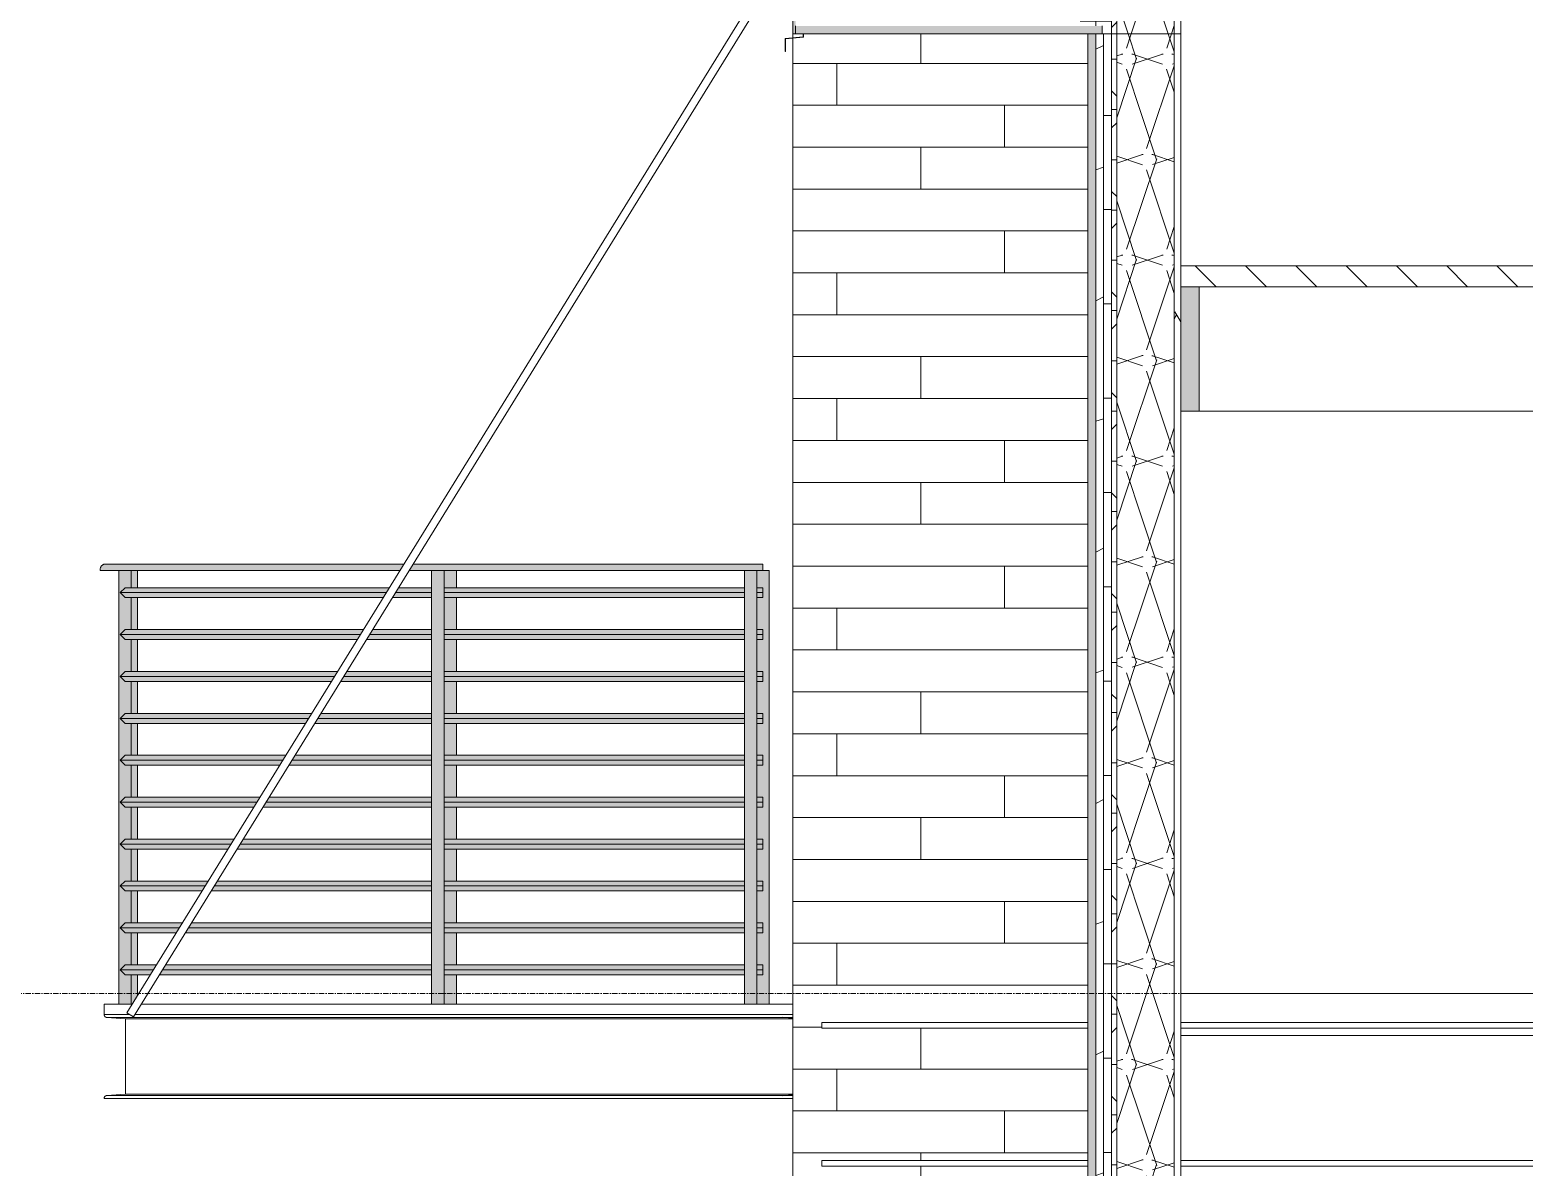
# Model space of a CAD drawing. Header units: inches. Extents: x 9661 to 15313, y -314 to 660.
# Drawn here: x 13186.8 to 13329.5, y 119.4 to 228 of the extents above; entities that cross this region are included whole.
import ezdxf

# ---------------------------------------------------------------- set-up
doc = ezdxf.new("R2010")
doc.units = ezdxf.units.IN
doc.header["$MEASUREMENT"] = 0
doc.linetypes.add('Grid Line 1_2_', pattern=[0.875, 0.5, -0.125, 0.125, -0.125])
for name, color, linetype, lineweight in [('0-3', 55, 'Continuous', 9), ('0-5', 130, 'Continuous', 5), ('A-CLNG-3', 13, 'Continuous', 9), ('A-CLNG-6', 23, 'Continuous', 5), ('A-FLOR-1', 55, 'Continuous', 9), ('A-FLOR-HRAL-1', 55, 'Continuous', 9), ('A-FLOR-HRAL-2', 7, 'Continuous', 9), ('A-FLOR-HRAL-3', 71, 'Continuous', 9), ('A-FLOR-LEVL-1', 51, 'Grid Line 1_2_', 9), ('A-WALL-10', 113, 'Continuous', 9), ('A-WALL-5', 55, 'Continuous', 9), ('A-WALL-6', 251, 'Continuous', 5), ('A-WALL-8', 23, 'Continuous', 5), ('A-WALL-PATT-1', 55, 'Continuous', 9), ('A-WALL-PATT-2', 45, 'Continuous', 9), ('I-WALL-1', 55, 'Continuous', 9), ('S-BEAM-3', 55, 'Continuous', 9), ('S-STRS-1', 45, 'Continuous', 9), ('S-STRS-2', 55, 'Continuous', 9), ('S-STRS-3', 21, 'Continuous', 5), ('S-STRS-4', 7, 'Continuous', 9)]:
    doc.layers.add(name, color=color, linetype=linetype, lineweight=lineweight)
pattern_1 = [(0, (14107.568, 138.832), (0, 9), []), (90, (14107.568, 138.832), (-9, 6e-16), [])]
pattern_2 = [(0, (14107.5676, 138.832), (0, 4.798), []), (315, (14107.5676, 138.832), (4.798427, 0), [6.786, -6.786]), (45, (14107.5676, 138.832), (4.798427, 0), [6.786, -6.786])]
pattern_3 = [(161.57, (14108.0476, 139.312), (-3.8399538, -1.54e-05), [0, -27.322, 3.034, 0]), (18.43, (14107.0876, 139.312), (-3.8399538, 1.54e-05), [0, -27.322, 3.034, 0]), (108.43, (14108.0476, 139.312), (1.919622, -9.6005246), [9.106, -21.25]), (71.57, (14107.0876, 139.312), (1.919622, 9.6005246), [9.106, -21.25])]

# ---------------------------------------------------------------- blocks, each defined once
blk = doc.blocks.new('CTR - 1st Phase -Stairs _ Elevators_rvt-2-BUILDING SECTION - NORTH_SOUTH AT ELEVATOR AND COURTYARD - LOOKING EAST')
at = {"layer": 'S-STRS-1'}
h = blk.add_hatch(dxfattribs=at)
h.set_pattern_fill('FP_40', color=256, style=0, pattern_type=2)
h.set_pattern_definition([(0, (-3012.324, 138.832), (0, 4.798), []), (315, (-3012.324, 138.832), (4.798427, 0), [6.786, -6.786]), (45, (-3012.324, 138.832), (4.798427, 0), [6.786, -6.786])])
h.paths.add_polyline_path([(-3823.2, 203.47), (-3771.82, 203.47), (-3771.82, 204.47), (-3771.57, 204.54), (-3771.39, 204.72), (-3771.34, 204.84), (-3771.34, 205.1), (-3771.47, 205.33), (-3771.69, 205.46), (-3772.11, 205.47), (-3823.2, 205.47)], flags=0)
at = {"layer": 'S-STRS-3'}
blk.add_hatch(color=256, dxfattribs=at).paths.add_polyline_path([(-3823.2, 191.6), (-3821.45, 191.6), (-3821.45, 203.47), (-3823.2, 203.47), (-3823.2, 191.99)], flags=0)
at = {"layer": 'I-WALL-1'}
blk.add_line((-3823.2, 136), (-3771.32, 136), dxfattribs=at)
at = {"layer": 'S-STRS-2'}
blk.add_line((-3821.45, 191.6), (-3773.07, 191.6), dxfattribs=at)
at = {"layer": 'S-STRS-4'}
for p, q in [((-3823.2, 205.47), (-3771.82, 205.47)), ((-3823.2, 205.47), (-3823.2, 203.47)), ((-3823.2, 203.47), (-3821.45, 203.47)), ((-3823.2, 203.47), (-3823.2, 191.6)), ((-3771.82, 203.47), (-3823.2, 203.47)), ((-3821.45, 203.47), (-3821.45, 191.6)), ((-3821.45, 191.6), (-3823.2, 191.6))]:
    blk.add_line(p, q, dxfattribs=at)
blk = doc.blocks.new('W-Wide Flange - W14X43-2393873-BUILDING SECTION - NORTH_SOUTH AT ELEVATOR AND COURTYARD - LOOKING EAST')
at = {"layer": 'S-BEAM-3'}
for p, q in [((-3857.47, 132.71), (-3857.47, 133.24)), ((-3857.47, 133.24), (-3832.07, 133.24)), ((-3857.47, 132.71), (-3832.07, 132.71)), ((-3823.2, 133.24), (-3771.32, 133.24)), ((-3823.2, 132.71), (-3771.32, 132.71)), ((-3857.47, 119.54), (-3857.47, 120.07)), ((-3857.47, 120.07), (-3832.07, 120.07)), ((-3823.2, 120.07), (-3771.32, 120.07)), ((-3857.47, 119.54), (-3832.07, 119.54)), ((-3823.2, 119.54), (-3771.32, 119.54))]:
    blk.add_line(p, q, dxfattribs=at)
blk = doc.blocks.new('CTR - 1st Phase - Structure_rvt-2-BUILDING SECTION - NORTH_SOUTH AT ELEVATOR AND COURTYARD - LOOKING EAST')
at = {"layer": '0-3'}
blk.add_blockref('W-Wide Flange - W14X43-2393873-BUILDING SECTION - NORTH_SOUTH AT ELEVATOR AND COURTYARD - LOOKING EAST', (0, 0), dxfattribs=at)
blk = doc.blocks.new('Basic Wall _ EXT - FIBER CEMENT - LARGE - ___-2505168-BUILDING SECTION - NORTH_SOUTH AT ELEVATOR AND COURTYARD - LOOKING EAST')
at = {"layer": 'A-WALL-5'}
for p, q in [((-3859.25, 227.34), (-3860.97, 227.19)), ((-3860.97, 227.19), (-3860.97, 225.94)), ((-3860.94, 227.16), (-3859.22, 227.31)), ((-3860.94, 225.94), (-3860.94, 227.16)), ((-3859.25, 227.62), (-3859.25, 227.34)), ((-3859.22, 227.31), (-3859.22, 227.62)), ((-3860.97, 225.94), (-3860.94, 225.94))]:
    blk.add_line(p, q, dxfattribs=at)
blk = doc.blocks.new('Railing - Baluster_01-2700443-BUILDING SECTION - NORTH_SOUTH AT ELEVATOR AND COURTYARD - LOOKING EAST')
at = {"layer": 'A-FLOR-HRAL-3'}
blk.add_hatch(color=256, dxfattribs=at).paths.add_polyline_path([(-3893.92, 267), (-3893.92, 308.4), (-3895.1, 308.4), (-3895.1, 267)], flags=0)
at = {"layer": 'A-FLOR-HRAL-1'}
for p, q in [((-3895.1, 267), (-3895.1, 308.4)), ((-3893.92, 308.4), (-3893.92, 267))]:
    blk.add_line(p, q, dxfattribs=at)
blk = doc.blocks.new('Railing - Baluster_01-V155-BUILDING SECTION - NORTH_SOUTH AT ELEVATOR AND COURTYARD - LOOKING EAST')
at = {"layer": 'A-FLOR-HRAL-3'}
h = blk.add_hatch(color=256, dxfattribs=at)
h.paths.add_polyline_path([(-3893.92, 267), (-3892.74, 267), (-3892.74, 269.8), (-3893.92, 269.8)], flags=0)
h.paths.add_polyline_path([(-3893.92, 270.75), (-3892.74, 270.75), (-3892.74, 273.8), (-3893.92, 273.8)], flags=0)
h.paths.add_polyline_path([(-3892.74, 274.75), (-3892.74, 277.8), (-3893.92, 277.8), (-3893.92, 274.75)], flags=0)
h.paths.add_polyline_path([(-3893.92, 278.75), (-3892.74, 278.75), (-3892.74, 281.8), (-3893.92, 281.8)], flags=0)
h.paths.add_polyline_path([(-3892.74, 282.75), (-3892.74, 285.8), (-3893.92, 285.8), (-3893.92, 282.75)], flags=0)
h.paths.add_polyline_path([(-3893.92, 286.75), (-3892.74, 286.75), (-3892.74, 289.8), (-3893.92, 289.8), (-3893.92, 287.71)], flags=0)
h.paths.add_polyline_path([(-3893.92, 290.75), (-3892.74, 290.75), (-3892.74, 293.8), (-3893.92, 293.8)], flags=0)
h.paths.add_polyline_path([(-3892.74, 294.75), (-3892.74, 297.8), (-3893.92, 297.8), (-3893.92, 294.75)], flags=0)
h.paths.add_polyline_path([(-3893.92, 298.75), (-3892.74, 298.75), (-3892.74, 301.8), (-3893.92, 301.8), (-3893.92, 299.67)], flags=0)
h.paths.add_polyline_path([(-3893.92, 302.75), (-3892.74, 302.75), (-3892.74, 305.8), (-3893.92, 305.8), (-3893.92, 305.66)], flags=0)
h.paths.add_polyline_path([(-3893.92, 306.75), (-3892.74, 306.75), (-3892.74, 308.4), (-3893.92, 308.4)], flags=0)
at = {"layer": 'A-FLOR-HRAL-1'}
for p, q in [((-3892.74, 308.4), (-3892.74, 306.75)), ((-3892.74, 305.8), (-3892.74, 302.75)), ((-3892.74, 301.8), (-3892.74, 298.75)), ((-3892.74, 297.8), (-3892.74, 294.75)), ((-3892.74, 293.8), (-3892.74, 290.75)), ((-3892.74, 289.8), (-3892.74, 286.75)), ((-3892.74, 285.8), (-3892.74, 282.75)), ((-3892.74, 281.8), (-3892.74, 278.75)), ((-3892.74, 277.8), (-3892.74, 274.75)), ((-3892.74, 273.8), (-3892.74, 270.75)), ((-3892.74, 269.8), (-3892.74, 267))]:
    blk.add_line(p, q, dxfattribs=at)
blk = doc.blocks.new('Railing - Baluster_01-V160-BUILDING SECTION - NORTH_SOUTH AT ELEVATOR AND COURTYARD - LOOKING EAST')
at = {"layer": 'A-FLOR-HRAL-3'}
blk.add_hatch(color=256, dxfattribs=at).paths.add_polyline_path([(-2327.99, 267), (-2326.81, 267), (-2326.81, 269.8), (-2327.4, 269.8), (-2327.87, 270.28), (-2327.4, 270.75), (-2326.81, 270.75), (-2326.81, 273.8), (-2327.4, 273.8), (-2327.87, 274.28), (-2327.4, 274.75), (-2326.81, 274.75), (-2326.81, 277.8), (-2327.4, 277.8), (-2327.87, 278.28), (-2327.4, 278.75), (-2326.81, 278.75), (-2326.81, 281.8), (-2327.4, 281.8), (-2327.87, 282.28), (-2327.4, 282.75), (-2326.81, 282.75), (-2326.81, 285.8), (-2327.4, 285.8), (-2327.87, 286.28), (-2327.4, 286.75), (-2326.81, 286.75), (-2326.81, 289.8), (-2327.4, 289.8), (-2327.87, 290.28), (-2327.4, 290.75), (-2326.81, 290.75), (-2326.81, 293.8), (-2327.4, 293.8), (-2327.87, 294.28), (-2327.4, 294.75), (-2326.81, 294.75), (-2326.81, 297.8), (-2327.4, 297.8), (-2327.87, 298.28), (-2327.4, 298.75), (-2326.81, 298.75), (-2326.81, 301.8), (-2327.4, 301.8), (-2327.87, 302.28), (-2327.4, 302.75), (-2326.81, 302.75), (-2326.81, 305.8), (-2327.4, 305.8), (-2327.87, 306.28), (-2327.4, 306.75), (-2326.81, 306.75), (-2326.81, 308.4), (-2327.99, 308.4), (-2327.99, 268)], flags=0)
at = {"layer": 'A-FLOR-HRAL-1'}
for p, q in [((-2327.99, 308.4), (-2327.99, 267)), ((-2326.81, 306.75), (-2326.81, 308.4)), ((-2326.81, 302.75), (-2326.81, 305.8)), ((-2326.81, 298.75), (-2326.81, 301.8)), ((-2326.81, 294.75), (-2326.81, 297.8)), ((-2326.81, 290.75), (-2326.81, 293.8)), ((-2326.81, 286.75), (-2326.81, 289.8)), ((-2326.81, 282.75), (-2326.81, 285.8)), ((-2326.81, 278.75), (-2326.81, 281.8)), ((-2326.81, 274.75), (-2326.81, 277.8)), ((-2326.81, 270.75), (-2326.81, 273.8)), ((-2326.81, 267), (-2326.81, 269.8))]:
    blk.add_line(p, q, dxfattribs=at)
blk = doc.blocks.new('Railing - Baluster_01-V161-BUILDING SECTION - NORTH_SOUTH AT ELEVATOR AND COURTYARD - LOOKING EAST')
at = {"layer": 'A-FLOR-HRAL-3'}
h = blk.add_hatch(color=256, dxfattribs=at)
h.paths.add_polyline_path([(-3923.38, 135), (-3923.3, 135), (-3922.79, 135.82), (-3922.79, 137.8), (-3923.38, 137.8)], flags=0)
h.paths.add_polyline_path([(-3923.38, 138.75), (-3922.79, 138.75), (-3922.79, 141.8), (-3923.38, 141.8)], flags=0)
h.paths.add_polyline_path([(-3923.38, 142.75), (-3922.79, 142.75), (-3922.79, 145.8), (-3923.38, 145.8), (-3923.38, 144.13)], flags=0)
h.paths.add_polyline_path([(-3923.38, 146.75), (-3922.79, 146.75), (-3922.79, 149.8), (-3923.38, 149.8)], flags=0)
h.paths.add_polyline_path([(-3923.38, 150.75), (-3922.79, 150.75), (-3922.79, 153.8), (-3923.38, 153.8)], flags=0)
h.paths.add_polyline_path([(-3923.38, 154.75), (-3922.79, 154.75), (-3922.79, 157.8), (-3923.38, 157.8)], flags=0)
h.paths.add_polyline_path([(-3923.38, 158.75), (-3922.79, 158.75), (-3922.79, 161.8), (-3923.38, 161.8)], flags=0)
h.paths.add_polyline_path([(-3923.38, 162.75), (-3922.79, 162.75), (-3922.79, 165.8), (-3923.38, 165.8)], flags=0)
h.paths.add_polyline_path([(-3922.79, 166.75), (-3922.79, 169.8), (-3923.38, 169.8), (-3923.38, 166.75)], flags=0)
h.paths.add_polyline_path([(-3923.38, 170.75), (-3922.79, 170.75), (-3922.79, 173.8), (-3923.38, 173.8)], flags=0)
h.paths.add_polyline_path([(-3923.38, 174.75), (-3922.79, 174.75), (-3922.79, 176.4), (-3923.38, 176.4)], flags=0)
at = {"layer": 'A-FLOR-HRAL-1'}
for p, q in [((-3922.79, 176.4), (-3922.79, 174.75)), ((-3922.79, 173.8), (-3922.79, 170.75)), ((-3922.79, 169.8), (-3922.79, 166.75)), ((-3922.79, 165.8), (-3922.79, 162.75)), ((-3922.79, 161.8), (-3922.79, 158.75)), ((-3922.79, 157.8), (-3922.79, 154.75)), ((-3922.79, 153.8), (-3922.79, 150.75)), ((-3922.79, 149.8), (-3922.79, 146.75)), ((-3922.79, 145.8), (-3922.79, 142.75)), ((-3922.79, 141.8), (-3922.79, 138.75)), ((-3922.79, 137.8), (-3922.79, 135.82))]:
    blk.add_line(p, q, dxfattribs=at)
blk = doc.blocks.new('Railing - Baluster_01-V158-BUILDING SECTION - NORTH_SOUTH AT ELEVATOR AND COURTYARD - LOOKING EAST')
at = {"layer": 'A-FLOR-HRAL-3'}
blk.add_hatch(color=256, dxfattribs=at).paths.add_polyline_path([(-3862.88, 267), (-3862.88, 308.4), (-3864.06, 308.4), (-3864.06, 306.75), (-3863.47, 306.75), (-3863.47, 305.8), (-3864.06, 305.8), (-3864.06, 302.75), (-3863.47, 302.75), (-3863.47, 301.8), (-3864.06, 301.8), (-3864.06, 298.75), (-3863.47, 298.75), (-3863.47, 297.8), (-3864.06, 297.8), (-3864.06, 294.75), (-3863.47, 294.75), (-3863.47, 293.8), (-3864.06, 293.8), (-3864.06, 290.75), (-3863.47, 290.75), (-3863.47, 289.8), (-3864.06, 289.8), (-3864.06, 286.75), (-3863.47, 286.75), (-3863.47, 285.8), (-3864.06, 285.8), (-3864.06, 282.75), (-3863.47, 282.75), (-3863.47, 281.8), (-3864.06, 281.8), (-3864.06, 278.75), (-3863.47, 278.75), (-3863.47, 277.8), (-3864.06, 277.8), (-3864.06, 274.75), (-3863.47, 274.75), (-3863.47, 273.8), (-3864.06, 273.8), (-3864.06, 270.75), (-3863.47, 270.75), (-3863.47, 269.8), (-3864.06, 269.8), (-3864.06, 267), (-3863.47, 267)], flags=0)
at = {"layer": 'A-FLOR-HRAL-1'}
for q in [(-3863.47, 308.4), (-3862.88, 267)]:
    blk.add_line((-3862.88, 308.4), q, dxfattribs=at)
blk = doc.blocks.new('Railing - Railing-3288269-BUILDING SECTION - NORTH_SOUTH AT ELEVATOR AND COURTYARD - LOOKING EAST')
at = {"layer": 'A-FLOR-HRAL-2'}
h = blk.add_hatch(color=256, dxfattribs=at)
h.paths.add_polyline_path([(-3863.68, 176.53), (-3863.09, 176.53), (-3863.09, 177), (-3896.5, 176.96), (-3896.77, 176.53), (-3864.86, 176.53)], flags=0)
h.paths.add_polyline_path([(-3904.45, 176.53), (-3897.65, 176.53), (-3897.36, 177), (-3925.99, 176.98), (-3926.2, 176.86), (-3926.32, 176.65), (-3926.34, 176.53), (-3922.79, 176.53)], flags=0)
h = blk.add_hatch(color=256, dxfattribs=at)
h.paths.add_polyline_path([(-3864.86, 176.4), (-3863.09, 176.4), (-3863.09, 176.53), (-3896.77, 176.53), (-3896.84, 176.4), (-3870.93, 176.4)], flags=0)
h.paths.add_polyline_path([(-3922.79, 176.4), (-3897.73, 176.4), (-3897.65, 176.53), (-3926.34, 176.53), (-3926.34, 176.4), (-3923.38, 176.4)], flags=0)
h = blk.add_hatch(color=256, dxfattribs=at)
h.paths.add_polyline_path([(-3922.79, 174.28), (-3899.04, 174.28), (-3898.75, 174.75), (-3923.97, 174.75), (-3924.45, 174.28), (-3923.38, 174.28)], flags=0)
h.paths.add_polyline_path([(-3863.09, 174.28), (-3863.09, 174.75), (-3863.68, 174.75), (-3863.68, 174.28)], flags=0)
h.paths.add_polyline_path([(-3898.16, 174.28), (-3894.71, 174.28), (-3894.71, 174.75), (-3897.87, 174.75)], flags=0)
h.paths.add_polyline_path([(-3864.86, 174.28), (-3864.86, 174.75), (-3893.53, 174.75), (-3893.53, 174.28), (-3870.93, 174.28)], flags=0)
h = blk.add_hatch(color=256, dxfattribs=at)
h.paths.add_polyline_path([(-3893.53, 173.8), (-3864.86, 173.8), (-3864.86, 174.28), (-3893.53, 174.28), (-3893.53, 174.04)], flags=0)
h.paths.add_polyline_path([(-3923.97, 173.8), (-3899.33, 173.8), (-3899.04, 174.28), (-3924.45, 174.28)], flags=0)
h.paths.add_polyline_path([(-3863.09, 173.8), (-3863.09, 174.28), (-3863.68, 174.28), (-3863.68, 173.8)], flags=0)
h.paths.add_polyline_path([(-3898.45, 173.8), (-3894.71, 173.8), (-3894.71, 174.28), (-3898.16, 174.28), (-3898.31, 174.04)], flags=0)
h = blk.add_hatch(color=256, dxfattribs=at)
h.paths.add_polyline_path([(-3922.79, 170.28), (-3901.51, 170.28), (-3901.22, 170.75), (-3923.97, 170.75), (-3924.45, 170.28), (-3923.38, 170.28)], flags=0)
h.paths.add_polyline_path([(-3863.09, 170.28), (-3863.09, 170.75), (-3863.68, 170.75), (-3863.68, 170.28)], flags=0)
h.paths.add_polyline_path([(-3864.86, 170.28), (-3864.86, 170.75), (-3893.53, 170.75), (-3893.53, 170.28), (-3870.93, 170.28)], flags=0)
h.paths.add_polyline_path([(-3900.63, 170.28), (-3894.71, 170.28), (-3894.71, 170.75), (-3900.34, 170.75)], flags=0)
h = blk.add_hatch(color=256, dxfattribs=at)
h.paths.add_polyline_path([(-3922.79, 169.8), (-3901.8, 169.8), (-3901.51, 170.28), (-3924.45, 170.28), (-3923.97, 169.8), (-3923.38, 169.8)], flags=0)
h.paths.add_polyline_path([(-3863.09, 169.8), (-3863.09, 170.28), (-3863.68, 170.28), (-3863.68, 169.8)], flags=0)
h.paths.add_polyline_path([(-3870.93, 169.8), (-3864.86, 169.8), (-3864.86, 170.28), (-3893.53, 170.28), (-3893.53, 169.8), (-3887.69, 169.8)], flags=0)
h.paths.add_polyline_path([(-3900.92, 169.8), (-3894.71, 169.8), (-3894.71, 170.28), (-3900.63, 170.28)], flags=0)
h = blk.add_hatch(color=256, dxfattribs=at)
h.paths.add_polyline_path([(-3922.79, 166.28), (-3903.98, 166.28), (-3903.69, 166.75), (-3923.97, 166.75), (-3924.45, 166.28), (-3923.38, 166.28)], flags=0)
h.paths.add_polyline_path([(-3863.09, 166.28), (-3863.09, 166.75), (-3863.68, 166.75), (-3863.68, 166.28)], flags=0)
h.paths.add_polyline_path([(-3903.1, 166.28), (-3894.71, 166.28), (-3894.71, 166.75), (-3902.81, 166.75)], flags=0)
h.paths.add_polyline_path([(-3864.86, 166.28), (-3864.86, 166.75), (-3893.53, 166.75), (-3893.53, 166.28), (-3870.93, 166.28)], flags=0)
h = blk.add_hatch(color=256, dxfattribs=at)
h.paths.add_polyline_path([(-3922.79, 165.8), (-3904.27, 165.8), (-3903.98, 166.28), (-3924.45, 166.28), (-3923.97, 165.8), (-3923.38, 165.8)], flags=0)
h.paths.add_polyline_path([(-3863.09, 165.8), (-3863.09, 166.28), (-3863.68, 166.28), (-3863.68, 165.8)], flags=0)
h.paths.add_polyline_path([(-3903.39, 165.8), (-3894.71, 165.8), (-3894.71, 166.28), (-3903.1, 166.28)], flags=0)
h.paths.add_polyline_path([(-3864.86, 165.8), (-3864.86, 166.28), (-3893.53, 166.28), (-3893.53, 165.8), (-3870.93, 165.8)], flags=0)
h = blk.add_hatch(color=256, dxfattribs=at)
h.paths.add_polyline_path([(-3922.79, 162.28), (-3906.45, 162.28), (-3906.16, 162.75), (-3923.97, 162.75), (-3924.45, 162.28), (-3923.38, 162.28)], flags=0)
h.paths.add_polyline_path([(-3863.09, 162.28), (-3863.09, 162.75), (-3863.68, 162.75), (-3863.68, 162.28)], flags=0)
h.paths.add_polyline_path([(-3864.86, 162.28), (-3864.86, 162.75), (-3893.53, 162.75), (-3893.53, 162.28), (-3870.93, 162.28)], flags=0)
h.paths.add_polyline_path([(-3905.57, 162.28), (-3894.71, 162.28), (-3894.71, 162.75), (-3905.28, 162.75)], flags=0)
h = blk.add_hatch(color=256, dxfattribs=at)
h.paths.add_polyline_path([(-3894.71, 161.8), (-3894.71, 162.28), (-3905.57, 162.28), (-3905.86, 161.8), (-3904.45, 161.8)], flags=0)
h.paths.add_polyline_path([(-3923.97, 161.8), (-3906.74, 161.8), (-3906.45, 162.28), (-3924.45, 162.28)], flags=0)
h.paths.add_polyline_path([(-3863.09, 161.8), (-3863.09, 162.28), (-3863.68, 162.28), (-3863.68, 161.8)], flags=0)
h.paths.add_polyline_path([(-3864.86, 161.8), (-3864.86, 162.28), (-3893.53, 162.28), (-3893.53, 161.8), (-3870.93, 161.8)], flags=0)
h = blk.add_hatch(color=256, dxfattribs=at)
h.paths.add_polyline_path([(-3922.79, 158.28), (-3908.92, 158.28), (-3908.63, 158.75), (-3923.97, 158.75), (-3924.45, 158.28), (-3923.38, 158.28)], flags=0)
h.paths.add_polyline_path([(-3863.09, 158.28), (-3863.09, 158.75), (-3863.68, 158.75), (-3863.68, 158.28)], flags=0)
h.paths.add_polyline_path([(-3864.86, 158.28), (-3864.86, 158.75), (-3893.53, 158.75), (-3893.53, 158.28), (-3870.93, 158.28)], flags=0)
h.paths.add_polyline_path([(-3908.04, 158.28), (-3894.71, 158.28), (-3894.71, 158.75), (-3907.75, 158.75)], flags=0)
h = blk.add_hatch(color=256, dxfattribs=at)
h.paths.add_polyline_path([(-3922.79, 157.8), (-3909.21, 157.8), (-3908.92, 158.28), (-3924.45, 158.28), (-3923.97, 157.8), (-3923.38, 157.8)], flags=0)
h.paths.add_polyline_path([(-3863.09, 157.8), (-3863.09, 158.28), (-3863.68, 158.28), (-3863.68, 157.8)], flags=0)
h.paths.add_polyline_path([(-3870.93, 157.8), (-3864.86, 157.8), (-3864.86, 158.28), (-3893.53, 158.28), (-3893.53, 157.8), (-3887.69, 157.8)], flags=0)
h.paths.add_polyline_path([(-3908.33, 157.8), (-3894.71, 157.8), (-3894.71, 158.28), (-3908.04, 158.28)], flags=0)
h = blk.add_hatch(color=256, dxfattribs=at)
h.paths.add_polyline_path([(-3922.79, 154.28), (-3911.39, 154.28), (-3911.1, 154.75), (-3923.97, 154.75), (-3924.45, 154.28), (-3923.38, 154.28)], flags=0)
h.paths.add_polyline_path([(-3863.09, 154.28), (-3863.09, 154.75), (-3863.68, 154.75), (-3863.68, 154.28)], flags=0)
h.paths.add_polyline_path([(-3864.86, 154.28), (-3864.86, 154.75), (-3893.53, 154.75), (-3893.53, 154.28), (-3870.93, 154.28)], flags=0)
h.paths.add_polyline_path([(-3910.51, 154.28), (-3894.71, 154.28), (-3894.71, 154.75), (-3910.22, 154.75)], flags=0)
h = blk.add_hatch(color=256, dxfattribs=at)
h.paths.add_polyline_path([(-3922.79, 153.8), (-3911.68, 153.8), (-3911.39, 154.28), (-3924.45, 154.28), (-3923.97, 153.8), (-3923.38, 153.8)], flags=0)
h.paths.add_polyline_path([(-3863.09, 153.8), (-3863.09, 154.28), (-3863.68, 154.28), (-3863.68, 153.8)], flags=0)
h.paths.add_polyline_path([(-3864.86, 153.8), (-3864.86, 154.28), (-3893.53, 154.28), (-3893.53, 153.8), (-3870.93, 153.8)], flags=0)
h.paths.add_polyline_path([(-3910.8, 153.8), (-3894.71, 153.8), (-3894.71, 154.28), (-3910.51, 154.28)], flags=0)
h = blk.add_hatch(color=256, dxfattribs=at)
h.paths.add_polyline_path([(-3894.71, 150.28), (-3894.71, 150.75), (-3912.69, 150.75), (-3912.98, 150.28), (-3904.45, 150.28)], flags=0)
h.paths.add_polyline_path([(-3924.45, 150.28), (-3913.86, 150.28), (-3913.57, 150.75), (-3923.97, 150.75)], flags=0)
h.paths.add_polyline_path([(-3863.09, 150.28), (-3863.09, 150.75), (-3863.68, 150.75), (-3863.68, 150.28)], flags=0)
h.paths.add_polyline_path([(-3864.86, 150.28), (-3864.86, 150.75), (-3893.53, 150.75), (-3893.53, 150.28), (-3870.93, 150.28)], flags=0)
h = blk.add_hatch(color=256, dxfattribs=at)
h.paths.add_polyline_path([(-3922.79, 149.8), (-3914.15, 149.8), (-3913.86, 150.28), (-3924.45, 150.28), (-3923.97, 149.8), (-3923.38, 149.8)], flags=0)
h.paths.add_polyline_path([(-3863.09, 149.8), (-3863.09, 150.28), (-3863.68, 150.28), (-3863.68, 149.8)], flags=0)
h.paths.add_polyline_path([(-3870.93, 149.8), (-3864.86, 149.8), (-3864.86, 150.28), (-3893.53, 150.28), (-3893.53, 149.8), (-3887.69, 149.8)], flags=0)
h.paths.add_polyline_path([(-3913.27, 149.8), (-3894.71, 149.8), (-3894.71, 150.28), (-3912.98, 150.28)], flags=0)
h = blk.add_hatch(color=256, dxfattribs=at)
h.paths.add_polyline_path([(-3922.79, 146.28), (-3916.33, 146.28), (-3916.04, 146.75), (-3923.97, 146.75), (-3924.45, 146.28), (-3923.38, 146.28)], flags=0)
h.paths.add_polyline_path([(-3863.09, 146.28), (-3863.09, 146.75), (-3863.68, 146.75), (-3863.68, 146.28)], flags=0)
h.paths.add_polyline_path([(-3870.93, 146.28), (-3864.86, 146.28), (-3864.86, 146.75), (-3893.53, 146.75), (-3893.53, 146.28), (-3887.69, 146.28)], flags=0)
h.paths.add_polyline_path([(-3915.45, 146.28), (-3894.71, 146.28), (-3894.71, 146.75), (-3915.16, 146.75)], flags=0)
h = blk.add_hatch(color=256, dxfattribs=at)
h.paths.add_polyline_path([(-3922.79, 145.8), (-3916.63, 145.8), (-3916.33, 146.28), (-3924.45, 146.28), (-3923.97, 145.8), (-3923.38, 145.8)], flags=0)
h.paths.add_polyline_path([(-3863.09, 145.8), (-3863.09, 146.28), (-3863.68, 146.28), (-3863.68, 145.8)], flags=0)
h.paths.add_polyline_path([(-3864.86, 145.8), (-3864.86, 146.28), (-3893.53, 146.28), (-3893.53, 145.8), (-3870.93, 145.8)], flags=0)
h.paths.add_polyline_path([(-3915.74, 145.8), (-3894.71, 145.8), (-3894.71, 146.28), (-3915.45, 146.28)], flags=0)
h = blk.add_hatch(color=256, dxfattribs=at)
h.paths.add_polyline_path([(-3917.92, 142.28), (-3894.71, 142.28), (-3894.71, 142.75), (-3917.63, 142.75)], flags=0)
h.paths.add_polyline_path([(-3923.8, 142.28), (-3918.8, 142.28), (-3918.51, 142.75), (-3923.97, 142.75), (-3924.45, 142.28)], flags=0)
h.paths.add_polyline_path([(-3863.09, 142.28), (-3863.09, 142.75), (-3863.68, 142.75), (-3863.68, 142.28)], flags=0)
h.paths.add_polyline_path([(-3870.93, 142.28), (-3864.86, 142.28), (-3864.86, 142.75), (-3893.53, 142.75), (-3893.53, 142.28), (-3892.35, 142.28)], flags=0)
h = blk.add_hatch(color=256, dxfattribs=at)
h.paths.add_polyline_path([(-3863.68, 141.8), (-3863.09, 141.8), (-3863.09, 142.28), (-3863.68, 142.28)], flags=0)
h.paths.add_polyline_path([(-3923.97, 141.8), (-3919.1, 141.8), (-3918.8, 142.28), (-3924.45, 142.28)], flags=0)
h.paths.add_polyline_path([(-3864.86, 141.8), (-3864.86, 142.28), (-3893.53, 142.28), (-3893.53, 141.8), (-3870.93, 141.8)], flags=0)
h.paths.add_polyline_path([(-3894.71, 141.8), (-3894.71, 142.28), (-3917.92, 142.28), (-3918.21, 141.8), (-3904.45, 141.8)], flags=0)
h = blk.add_hatch(color=256, dxfattribs=at)
h.paths.add_polyline_path([(-3920.39, 138.28), (-3894.71, 138.28), (-3894.71, 138.75), (-3920.1, 138.75)], flags=0)
h.paths.add_polyline_path([(-3923.8, 138.28), (-3921.27, 138.28), (-3920.98, 138.75), (-3923.97, 138.75), (-3924.45, 138.28)], flags=0)
h.paths.add_polyline_path([(-3863.09, 138.28), (-3863.09, 138.75), (-3863.68, 138.75), (-3863.68, 138.28)], flags=0)
h.paths.add_polyline_path([(-3864.86, 138.28), (-3864.86, 138.75), (-3893.53, 138.75), (-3893.53, 138.28), (-3870.93, 138.28)], flags=0)
h = blk.add_hatch(color=256, dxfattribs=at)
h.paths.add_polyline_path([(-3863.68, 137.8), (-3863.09, 137.8), (-3863.09, 138.28), (-3863.68, 138.28)], flags=0)
h.paths.add_polyline_path([(-3923.8, 137.8), (-3921.57, 137.8), (-3921.27, 138.28), (-3924.45, 138.28), (-3923.97, 137.8)], flags=0)
h.paths.add_polyline_path([(-3870.93, 137.8), (-3864.86, 137.8), (-3864.86, 138.28), (-3893.53, 138.28), (-3893.53, 137.8), (-3892.35, 137.8)], flags=0)
h.paths.add_polyline_path([(-3904.45, 137.8), (-3894.71, 137.8), (-3894.71, 138.28), (-3920.39, 138.28), (-3920.68, 137.8)], flags=0)
at = {"layer": 'A-FLOR-HRAL-1'}
for p, q in [((-3897.34, 177), (-3925.86, 177)), ((-3863.09, 177), (-3896.49, 177)), ((-3863.09, 177), (-3863.09, 176.53)), ((-3926.34, 176.4), (-3926.34, 176.53)), ((-3897.71, 176.4), (-3926.34, 176.4)), ((-3863.09, 176.4), (-3896.86, 176.4)), ((-3863.09, 176.53), (-3863.09, 176.4)), ((-3924.45, 174.28), (-3923.97, 174.75)), ((-3923.97, 173.8), (-3924.45, 174.28)), ((-3899.04, 174.28), (-3924.45, 174.28)), ((-3923.97, 174.75), (-3898.75, 174.75)), ((-3894.71, 174.28), (-3898.16, 174.28)), ((-3897.87, 174.75), (-3894.71, 174.75)), ((-3893.53, 174.75), (-3864.86, 174.75)), ((-3864.86, 174.28), (-3893.53, 174.28)), ((-3863.68, 174.75), (-3863.09, 174.75)), ((-3863.09, 174.28), (-3863.68, 174.28)), ((-3863.09, 174.75), (-3863.09, 174.28)), ((-3863.09, 174.28), (-3863.09, 173.8)), ((-3899.33, 173.8), (-3923.97, 173.8)), ((-3894.71, 173.8), (-3898.46, 173.8)), ((-3864.86, 173.8), (-3893.53, 173.8)), ((-3863.09, 173.8), (-3863.68, 173.8)), ((-3924.45, 170.28), (-3923.97, 170.75)), ((-3923.97, 169.8), (-3924.45, 170.28)), ((-3901.51, 170.28), (-3924.45, 170.28)), ((-3923.97, 170.75), (-3901.22, 170.75)), ((-3901.8, 169.8), (-3923.97, 169.8)), ((-3894.71, 169.8), (-3900.93, 169.8)), ((-3894.71, 170.28), (-3900.63, 170.28)), ((-3900.34, 170.75), (-3894.71, 170.75)), ((-3893.53, 170.75), (-3864.86, 170.75)), ((-3864.86, 170.28), (-3893.53, 170.28)), ((-3864.86, 169.8), (-3893.53, 169.8)), ((-3863.68, 170.75), (-3863.09, 170.75)), ((-3863.09, 170.28), (-3863.68, 170.28)), ((-3863.09, 169.8), (-3863.68, 169.8)), ((-3863.09, 170.75), (-3863.09, 170.28)), ((-3863.09, 170.28), (-3863.09, 169.8)), ((-3924.45, 166.28), (-3923.97, 166.75)), ((-3923.97, 165.8), (-3924.45, 166.28)), ((-3903.98, 166.28), (-3924.45, 166.28)), ((-3923.97, 166.75), (-3903.69, 166.75)), ((-3904.27, 165.8), (-3923.97, 165.8)), ((-3894.71, 165.8), (-3903.4, 165.8)), ((-3894.71, 166.28), (-3903.1, 166.28)), ((-3902.81, 166.75), (-3894.71, 166.75)), ((-3893.53, 166.75), (-3864.86, 166.75)), ((-3864.86, 166.28), (-3893.53, 166.28)), ((-3864.86, 165.8), (-3893.53, 165.8)), ((-3863.68, 166.75), (-3863.09, 166.75)), ((-3863.09, 166.28), (-3863.68, 166.28)), ((-3863.09, 165.8), (-3863.68, 165.8)), ((-3863.09, 166.75), (-3863.09, 166.28)), ((-3863.09, 166.28), (-3863.09, 165.8)), ((-3924.45, 162.28), (-3923.97, 162.75)), ((-3923.97, 162.75), (-3906.16, 162.75)), ((-3905.28, 162.75), (-3894.71, 162.75)), ((-3893.53, 162.75), (-3864.86, 162.75)), ((-3863.68, 162.75), (-3863.09, 162.75)), ((-3863.09, 162.75), (-3863.09, 162.28)), ((-3923.97, 161.8), (-3924.45, 162.28)), ((-3906.45, 162.28), (-3924.45, 162.28)), ((-3906.74, 161.8), (-3923.97, 161.8)), ((-3894.71, 161.8), (-3905.87, 161.8)), ((-3894.71, 162.28), (-3905.57, 162.28)), ((-3864.86, 162.28), (-3893.53, 162.28)), ((-3864.86, 161.8), (-3893.53, 161.8)), ((-3863.09, 162.28), (-3863.68, 162.28)), ((-3863.09, 161.8), (-3863.68, 161.8)), ((-3863.09, 162.28), (-3863.09, 161.8)), ((-3924.45, 158.28), (-3923.97, 158.75)), ((-3923.97, 158.75), (-3908.63, 158.75)), ((-3907.75, 158.75), (-3894.71, 158.75)), ((-3893.53, 158.75), (-3864.86, 158.75)), ((-3863.68, 158.75), (-3863.09, 158.75)), ((-3863.09, 158.75), (-3863.09, 158.28)), ((-3923.97, 157.8), (-3924.45, 158.28)), ((-3908.92, 158.28), (-3924.45, 158.28)), ((-3909.21, 157.8), (-3923.97, 157.8)), ((-3894.71, 157.8), (-3908.34, 157.8)), ((-3894.71, 158.28), (-3908.04, 158.28)), ((-3864.86, 158.28), (-3893.53, 158.28)), ((-3864.86, 157.8), (-3893.53, 157.8)), ((-3863.09, 158.28), (-3863.68, 158.28)), ((-3863.09, 157.8), (-3863.68, 157.8)), ((-3863.09, 158.28), (-3863.09, 157.8)), ((-3924.45, 154.28), (-3923.97, 154.75)), ((-3923.97, 153.8), (-3924.45, 154.28)), ((-3911.39, 154.28), (-3924.45, 154.28)), ((-3923.97, 154.75), (-3911.1, 154.75)), ((-3894.71, 154.28), (-3910.51, 154.28)), ((-3910.22, 154.75), (-3894.71, 154.75)), ((-3893.53, 154.75), (-3864.86, 154.75)), ((-3864.86, 154.28), (-3893.53, 154.28)), ((-3863.68, 154.75), (-3863.09, 154.75)), ((-3863.09, 154.28), (-3863.68, 154.28)), ((-3863.09, 154.75), (-3863.09, 154.28)), ((-3863.09, 154.28), (-3863.09, 153.8)), ((-3911.68, 153.8), (-3923.97, 153.8)), ((-3894.71, 153.8), (-3910.81, 153.8)), ((-3864.86, 153.8), (-3893.53, 153.8)), ((-3863.09, 153.8), (-3863.68, 153.8)), ((-3924.45, 150.28), (-3923.97, 150.75)), ((-3923.97, 149.8), (-3924.45, 150.28)), ((-3913.86, 150.28), (-3924.45, 150.28)), ((-3923.97, 150.75), (-3913.57, 150.75)), ((-3914.15, 149.8), (-3923.97, 149.8)), ((-3894.71, 149.8), (-3913.28, 149.8)), ((-3894.71, 150.28), (-3912.98, 150.28)), ((-3912.69, 150.75), (-3894.71, 150.75)), ((-3893.53, 150.75), (-3864.86, 150.75)), ((-3864.86, 150.28), (-3893.53, 150.28)), ((-3864.86, 149.8), (-3893.53, 149.8)), ((-3863.68, 150.75), (-3863.09, 150.75)), ((-3863.09, 150.28), (-3863.68, 150.28)), ((-3863.09, 149.8), (-3863.68, 149.8)), ((-3863.09, 150.75), (-3863.09, 150.28)), ((-3863.09, 150.28), (-3863.09, 149.8)), ((-3924.45, 146.28), (-3923.97, 146.75)), ((-3923.97, 145.8), (-3924.45, 146.28)), ((-3916.33, 146.28), (-3924.45, 146.28)), ((-3923.97, 146.75), (-3916.04, 146.75)), ((-3916.63, 145.8), (-3923.97, 145.8)), ((-3894.71, 145.8), (-3915.75, 145.8)), ((-3894.71, 146.28), (-3915.45, 146.28)), ((-3915.16, 146.75), (-3894.71, 146.75)), ((-3893.53, 146.75), (-3864.86, 146.75)), ((-3864.86, 146.28), (-3893.53, 146.28)), ((-3864.86, 145.8), (-3893.53, 145.8)), ((-3863.68, 146.75), (-3863.09, 146.75)), ((-3863.09, 146.28), (-3863.68, 146.28)), ((-3863.09, 145.8), (-3863.68, 145.8)), ((-3863.09, 146.75), (-3863.09, 146.28)), ((-3863.09, 146.28), (-3863.09, 145.8)), ((-3924.45, 142.28), (-3923.97, 142.75)), ((-3923.97, 142.75), (-3918.51, 142.75)), ((-3917.63, 142.75), (-3894.71, 142.75)), ((-3893.53, 142.75), (-3864.86, 142.75)), ((-3863.68, 142.75), (-3863.09, 142.75)), ((-3863.09, 142.75), (-3863.09, 142.28)), ((-3923.97, 141.8), (-3924.45, 142.28)), ((-3918.8, 142.28), (-3924.45, 142.28)), ((-3919.1, 141.8), (-3923.97, 141.8)), ((-3894.71, 141.8), (-3918.22, 141.8)), ((-3894.71, 142.28), (-3917.92, 142.28)), ((-3864.86, 142.28), (-3893.53, 142.28)), ((-3864.86, 141.8), (-3893.53, 141.8)), ((-3863.09, 142.28), (-3863.68, 142.28)), ((-3863.09, 141.8), (-3863.68, 141.8)), ((-3863.09, 142.28), (-3863.09, 141.8)), ((-3924.45, 138.28), (-3923.97, 138.75)), ((-3923.97, 138.75), (-3920.98, 138.75)), ((-3920.1, 138.75), (-3894.71, 138.75)), ((-3893.53, 138.75), (-3864.86, 138.75)), ((-3863.68, 138.75), (-3863.09, 138.75)), ((-3863.09, 138.75), (-3863.09, 138.28)), ((-3923.97, 137.8), (-3924.45, 138.28)), ((-3921.27, 138.28), (-3924.45, 138.28)), ((-3921.57, 137.8), (-3923.97, 137.8)), ((-3894.71, 137.8), (-3920.69, 137.8)), ((-3894.71, 138.28), (-3920.39, 138.28)), ((-3864.86, 138.28), (-3893.53, 138.28)), ((-3864.86, 137.8), (-3893.53, 137.8)), ((-3863.09, 138.28), (-3863.68, 138.28)), ((-3863.09, 137.8), (-3863.68, 137.8)), ((-3863.09, 138.28), (-3863.09, 137.8))]:
    blk.add_line(p, q, dxfattribs=at)
blk.add_open_spline([(-3926.34, 176.53), (-3926.34, 176.57), (-3926.33, 176.63), (-3926.3, 176.71), (-3926.27, 176.76), (-3926.25, 176.81), (-3926.22, 176.84), (-3926.19, 176.87), (-3926.15, 176.9), (-3926.11, 176.93), (-3926.07, 176.95), (-3926.04, 176.97), (-3925.97, 176.99), (-3925.9, 177), (-3925.86, 177)], degree=3, knots=[0, 0, 0, 0, 0.166667, 0.25, 0.333333, 0.416667, 0.458333, 0.5, 0.583333, 0.666667, 0.708333, 0.75, 0.833333, 1, 1, 1, 1], dxfattribs=at)
for name, p in [('Railing - Baluster_01-V160-BUILDING SECTION - NORTH_SOUTH AT ELEVATOR AND COURTYARD - LOOKING EAST', (-1596.58, -132)), ('Railing - Baluster_01-V161-BUILDING SECTION - NORTH_SOUTH AT ELEVATOR AND COURTYARD - LOOKING EAST', (0, 0)), ('Railing - Baluster_01-2700443-BUILDING SECTION - NORTH_SOUTH AT ELEVATOR AND COURTYARD - LOOKING EAST', (0.39, -132)), ('Railing - Baluster_01-V155-BUILDING SECTION - NORTH_SOUTH AT ELEVATOR AND COURTYARD - LOOKING EAST', (0.39, -132)), ('Railing - Baluster_01-2700443-BUILDING SECTION - NORTH_SOUTH AT ELEVATOR AND COURTYARD - LOOKING EAST', (30.24, -132)), ('Railing - Baluster_01-V158-BUILDING SECTION - NORTH_SOUTH AT ELEVATOR AND COURTYARD - LOOKING EAST', (0.39, -132))]:
    blk.add_blockref(name, p)
blk = doc.blocks.new('Walls 81 - Walls 1-3288223-BUILDING SECTION - NORTH_SOUTH AT ELEVATOR AND COURTYARD - LOOKING EAST')
at = {"layer": 'S-BEAM-3'}
for p, q in [((-3860.22, 237.25), (-3861.72, 237.25)), ((-3861.72, 234), (-3861.72, 237.25)), ((-3861.72, 234.71), (-3923.8, 134.18)), ((-3861.72, 230.75), (-3861.72, 234)), ((-3923.16, 133.79), (-3861.72, 233.28)), ((-3861.72, 230.75), (-3860.22, 230.75)), ((-3923.48, 133.99), (-3923.8, 134.18)), ((-3923.16, 133.79), (-3923.48, 133.99))]:
    blk.add_line(p, q, dxfattribs=at)
blk = doc.blocks.new('Walls 82 - Walls 3-3288238-BUILDING SECTION - NORTH_SOUTH AT ELEVATOR AND COURTYARD - LOOKING EAST')
at = {"layer": 'A-WALL-5'}
for p, q in [((-3923.51, 134), (-3925.97, 134)), ((-3925.7, 133.73), (-3860.22, 133.73)), ((-3923.93, 133.61), (-3925.7, 133.73)), ((-3861.09, 133.73), (-3925.7, 133.73)), ((-3923.93, 126.39), (-3923.93, 133.61)), ((-3860.22, 133.61), (-3923.93, 133.61)), ((-3860.22, 134), (-3923.03, 134)), ((-3861.09, 133.73), (-3860.22, 133.67)), ((-3925.97, 126), (-3860.22, 126)), ((-3925.7, 126.27), (-3923.93, 126.39)), ((-3860.22, 126.27), (-3925.7, 126.27)), ((-3861.09, 126.27), (-3925.7, 126.27)), ((-3860.22, 126.39), (-3923.93, 126.39)), ((-3860.22, 126.33), (-3861.09, 126.27))]:
    blk.add_line(p, q, dxfattribs=at)
for centre, start, end in [((-3861.09, 134), 240, 270), ((-3861.09, 126), 90, 120)]:
    blk.add_arc(centre, 0.273, start, end, dxfattribs=at)
for points, knots in [([(-3925.7, 133.73), (-3925.72, 133.73), (-3925.76, 133.73), (-3925.81, 133.75), (-3925.83, 133.76), (-3925.85, 133.77), (-3925.87, 133.79), (-3925.89, 133.8), (-3925.91, 133.82), (-3925.92, 133.84), (-3925.94, 133.86), (-3925.95, 133.9), (-3925.97, 133.94), (-3925.97, 133.98), (-3925.97, 134)], [0, 0, 0, 0, 0.166667, 0.25, 0.333333, 0.375, 0.416667, 0.5, 0.541667, 0.583333, 0.666667, 0.75, 0.833333, 1, 1, 1, 1]), ([(-3925.97, 126), (-3925.97, 126.02), (-3925.97, 126.06), (-3925.95, 126.1), (-3925.94, 126.14), (-3925.92, 126.16), (-3925.91, 126.18), (-3925.89, 126.2), (-3925.87, 126.22), (-3925.84, 126.23), (-3925.82, 126.25), (-3925.8, 126.25), (-3925.76, 126.27), (-3925.72, 126.27), (-3925.7, 126.27)], [0, 0, 0, 0, 0.166667, 0.25, 0.333333, 0.416667, 0.458333, 0.5, 0.583333, 0.666667, 0.708333, 0.75, 0.833333, 1, 1, 1, 1])]:
    blk.add_open_spline(points, degree=3, knots=knots, dxfattribs=at)

msp = doc.modelspace()

# ---------------------------------------------------------------- hatches: boundary and pattern name
at = {"layer": 'A-CLNG-6'}
msp.add_hatch(color=256, dxfattribs=at).paths.add_polyline_path([(13288.56791, 227.625), (13289.16791, 227.625), (13289.16791, 228.375), (13259.91791, 228.375), (13259.93142, 227.625), (13287.81791, 227.625)], flags=0)
at = {"layer": 'A-WALL-6'}
msp.add_hatch(color=256, dxfattribs=at).paths.add_polyline_path([(13259.66791, 227.625), (13259.91791, 227.625), (13259.91791, 349.5), (13259.66791, 349.5), (13259.66791, 227.88194)], flags=0)
at = {"layer": 'A-WALL-8'}
msp.add_hatch(color=256, dxfattribs=at).paths.add_polyline_path([(13287.81791, -3), (13288.56791, -3), (13288.56791, 227.625), (13287.81791, 227.625), (13287.81791, 0)], flags=0)
at = {"layer": 'A-WALL-PATT-1'}
h = msp.add_hatch(dxfattribs=at)
h.set_pattern_fill('FP_54', color=256, style=0, pattern_type=2)
h.set_pattern_definition([(0, (13263.8556, 136.8), (0, 4), []), (90, (13263.856, 136.8), (-8, 8), [4, -28]), (90, (13279.856, 140.8), (-8, 8), [4, -28])])
h.paths.add_polyline_path([(13282.47537, 109.75), (13287.81791, 109.75), (13287.81791, 119.54), (13262.41791, 119.54), (13262.41791, 120.07), (13287.81791, 120.07), (13287.81791, 132.71), (13262.41791, 132.71), (13262.41791, 133.24), (13287.81791, 133.24), (13287.81791, 227.625), (13259.66791, 227.6), (13259.66791, 109.75), (13262.41791, 109.75)], flags=0)
h.paths.add_polyline_path([(13282.47537, 233.875), (13287.06791, 233.875), (13287.06791, 398.42671), (13268.04291, 398.01734), (13268.04291, 233.875)], flags=0)
at = {"layer": 'A-WALL-PATT-2'}
h = msp.add_hatch(dxfattribs=at)
h.set_pattern_fill('FP_35', color=256, style=0, pattern_type=2)
h.set_pattern_definition(pattern_3)
h.paths.add_polyline_path([(13296.06791, 227.625), (13296.06791, 399.36438), (13290.56791, 399.24979), (13290.56791, 227.625)], flags=0)
h = msp.add_hatch(dxfattribs=at)
h.set_pattern_fill('FP_39', color=256, style=0, pattern_type=2)
h.set_pattern_definition(pattern_1)
h.paths.add_polyline_path([(13289.16791, 227.625), (13290.06791, 227.625), (13290.06791, 398.48921), (13287.06791, 398.42671), (13287.06791, 228.375), (13289.16791, 228.375)], flags=0)
h = msp.add_hatch(dxfattribs=at)
h.set_pattern_fill('FP_40', color=256, style=0, pattern_type=2)
h.set_pattern_definition(pattern_2)
h.paths.add_polyline_path([(13290.56791, 227.625), (13290.56791, 398.49963), (13290.06791, 398.48921), (13290.06791, 227.625)], flags=0)
h = msp.add_hatch(dxfattribs=at)
h.set_pattern_fill('FP_38', color=256, style=0, pattern_type=2)
h.set_pattern_definition([(216.87, (14117.1676, 162.832), (71.999914, 48.000129), [12, -108]), (206.565, (14131.568, 155.632), (-23.99974, -23.9997), [26.833, -26.833]), (198.435, (14131.568, 143.632), (-47.999875, -23.99952), [15.179, -60.716])])
h.paths.add_polyline_path([(13288.56791, -3), (13289.31791, -3), (13289.31791, 227.625), (13288.56791, 227.625), (13288.56791, 0)], flags=0)
h = msp.add_hatch(dxfattribs=at)
h.set_pattern_fill('FP_39', color=256, style=0, pattern_type=2)
h.set_pattern_definition(pattern_1)
h.paths.add_polyline_path([(13289.31791, -3), (13290.06791, -3), (13290.06791, 227.625), (13289.31791, 227.625), (13289.31791, 0)], flags=0)
h = msp.add_hatch(dxfattribs=at)
h.set_pattern_fill('FP_40', color=256, style=0, pattern_type=2)
h.set_pattern_definition(pattern_2)
h.paths.add_polyline_path([(13290.56791, -3), (13290.56791, 227.625), (13290.06791, 227.625), (13290.06791, -3)], flags=0)
h = msp.add_hatch(dxfattribs=at)
h.set_pattern_fill('FP_35', color=256, style=0, pattern_type=2)
h.set_pattern_definition(pattern_3)
h.paths.add_polyline_path([(13290.85497, -3), (13296.06791, -3), (13296.06791, 227.625), (13290.56791, 227.625), (13290.56791, -3)], flags=0)
h = msp.add_hatch(dxfattribs=at)
h.set_pattern_fill('FP_41', color=256, style=0, pattern_type=2)
h.set_pattern_definition([(0, (14107.568, 138.832), (30.72, 7.68), [1.267, -21.773, 1.267, -21.773, -122.88]), (0, (14107.568, 138.832), (30.72, 7.68), [-46.08, 1.267, -44.813, 1.267, -21.773, -53.76]), (0, (14107.568, 138.832), (30.72, 7.68), [-115.2, 1.267, -14.093, 1.267, -37.133]), (120, (14119.088, 142.672), (-22.011075, 22.7643), [1.267, -21.773, 1.267, -21.773, -122.88]), (120, (14119.088, 142.672), (-22.011075, 22.7643), [-46.08, 1.267, -44.813, 1.267, -21.773, -53.76]), (120, (14119.088, 142.672), (-22.011075, 22.7643), [-115.2, 1.267, -14.093, 1.267, -37.133]), (240, (14122.928, 158.032), (-8.708925, -30.4443), [1.267, -21.773, 1.267, -21.773, -122.88]), (240, (14122.928, 158.032), (-8.708925, -30.4443), [-46.08, 1.267, -44.813, 1.267, -21.773, -53.76]), (240, (14122.928, 158.032), (-8.708925, -30.4443), [-115.2, 1.267, -14.093, 1.267, -37.133])])
h.paths.add_polyline_path([(13296.69291, -3), (13296.69291, 227.625), (13296.06791, 227.625), (13296.06791, -3)], flags=0)

# ---------------------------------------------------------------- linework, layer by layer
at = {"layer": 'A-CLNG-3'}
for p, q in [((13259.91791, 228.375), (13259.91791, 227.625)), ((13289.16791, 227.625), (13289.16791, 228.375)), ((13259.91791, 227.625), (13287.81791, 227.625))]:
    msp.add_line(p, q, dxfattribs=at)
at = {"layer": 'A-FLOR-1'}
for p, q in [((13193.91791, 135), (13196.59378, 135)), ((13193.91791, 135), (13193.91791, 134)), ((13197.47512, 135), (13259.66791, 135)), ((13196.38429, 134), (13193.91791, 134)), ((13259.66791, 134), (13196.85764, 134)), ((13348.56791, 132), (13296.69291, 132))]:
    msp.add_line(p, q, dxfattribs=at)
at = {"layer": 'A-FLOR-LEVL-1'}
msp.add_line((12951.92718, 136), (15288.94326, 136), dxfattribs=at)
at = {"layer": 'A-WALL-10'}
for p, q in [((13259.66791, 428), (13259.66791, 109.25)), ((13296.06791, 399.36438), (13296.06791, -3)), ((13290.06791, 398.48921), (13290.06791, -3)), ((13290.56791, 399.24979), (13290.56791, -3)), ((13296.69291, 398.62724), (13296.69291, -15)), ((13259.66791, 227.625), (13259.91791, 227.625)), ((13287.81791, -15), (13287.81791, 227.625)), ((13296.69291, 227.625), (13287.81791, 227.625)), ((13288.56791, 227.625), (13288.56791, -3)), ((13289.31791, 227.625), (13289.31791, -3))]:
    msp.add_line(p, q, dxfattribs=at)

# ---------------------------------------------------------------- block references
at = {"layer": '0-5'}
for name in ['CTR - 1st Phase - Structure_rvt-2-BUILDING SECTION - NORTH_SOUTH AT ELEVATOR AND COURTYARD - LOOKING EAST', 'CTR - 1st Phase -Stairs _ Elevators_rvt-2-BUILDING SECTION - NORTH_SOUTH AT ELEVATOR AND COURTYARD - LOOKING EAST']:
    msp.add_blockref(name, (17119.89164, 0), dxfattribs=at)
at = {"layer": 'A-FLOR-HRAL-1'}
msp.add_blockref('Railing - Railing-3288269-BUILDING SECTION - NORTH_SOUTH AT ELEVATOR AND COURTYARD - LOOKING EAST', (17119.89164, 0), dxfattribs=at)
at = {"layer": 'A-WALL-5'}
for name in ['Basic Wall _ EXT - FIBER CEMENT - LARGE - ___-2505168-BUILDING SECTION - NORTH_SOUTH AT ELEVATOR AND COURTYARD - LOOKING EAST', 'Walls 82 - Walls 3-3288238-BUILDING SECTION - NORTH_SOUTH AT ELEVATOR AND COURTYARD - LOOKING EAST']:
    msp.add_blockref(name, (17119.89164, 0), dxfattribs=at)
at = {"layer": 'S-BEAM-3'}
msp.add_blockref('Walls 81 - Walls 1-3288223-BUILDING SECTION - NORTH_SOUTH AT ELEVATOR AND COURTYARD - LOOKING EAST', (17119.89164, 0), dxfattribs=at)

doc.saveas('drawing.dxf')
